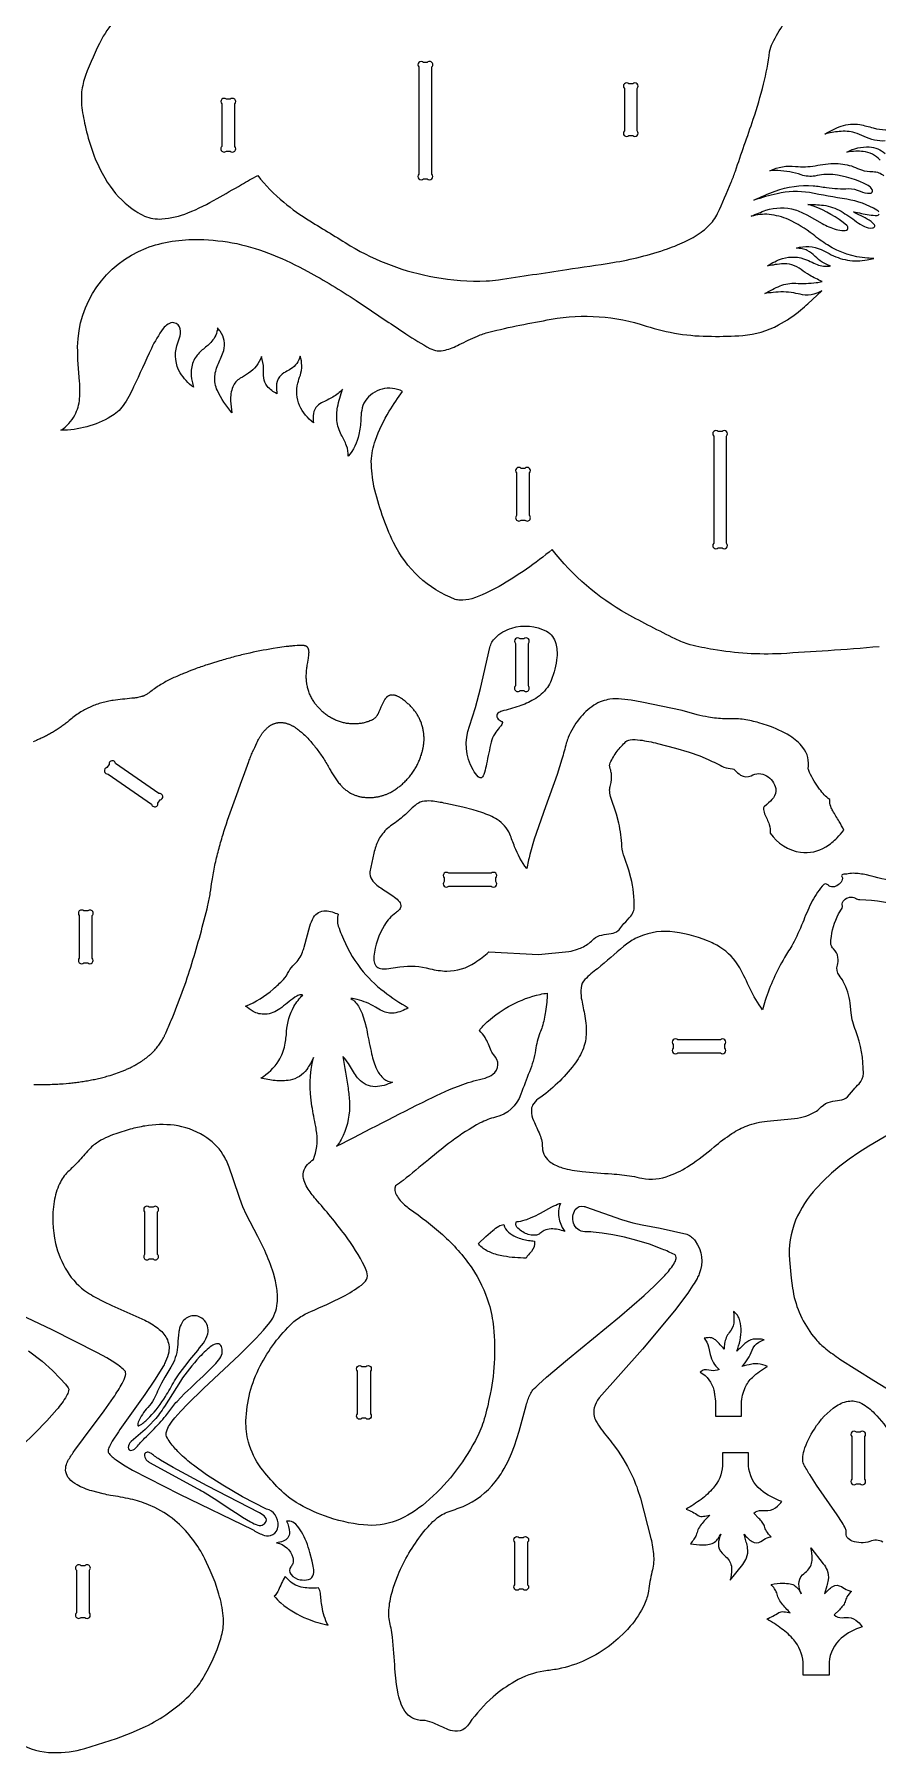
# Model space of a CAD drawing. Extents: x -1116 to 228, y -507 to 750.
# Drawn here: x -646 to -255, y -507 to 290 of the extents above; entities that cross this region are included whole.
import ezdxf

# ---------------------------------------------------------------- set-up
doc = ezdxf.new("R2010")
doc.units = 0
doc.header["$MEASUREMENT"] = 0
doc.layers.get('0').update_dxf_attribs({"linetype": 'CONTINUOUS'})

msp = doc.modelspace()

# ---------------------------------------------------------------- linework, layer by layer
for points in [[(-607.87, 297.59, 0.063229), (-614.97, 287.86, 0.02647), (-622.49, 270.88, 0.054772), (-624.28, 263.31, 0.045683), (-624.28, 257.17, 0.036117), (-622.64, 247.66, 0.029081), (-619.46, 236.22, 0.065035), (-611.1, 219.54, 0.096726), (-599.16, 207.94, 0.04106), (-595.1, 205.71, 0.118064), (-587.09, 204.38, 0.077384), (-574.92, 207.17, 0.031689), (-561.44, 213.8, 0.004529), (-550.13, 220.32, -0.009558), (-542.54, 224.53, 0.058846), (-530.45, 212.1, 0.036049), (-518.33, 203.43, -0.001179), (-499.58, 191.95, 0.092263), (-460.45, 177.38, 0.052025), (-436.46, 175.61, 0.023875), (-430.86, 176.13, 0.001047), (-399.1, 180.96, 0.00452), (-377.78, 184.13, 0.041714), (-352.43, 190.51, 0.02777), (-343.28, 194.32, 0.047298), (-335.93, 198.81, 0.067232), (-330.94, 203.78, 0.048544), (-329.1, 206.9, 0.009288), (-322.79, 221.39, 0.013255), (-320.88, 226.58, 0.000889), (-312.56, 250.61, 0.017657), (-307.79, 266.87, 0.027333), (-304.97, 281.9, -0.087733), (-303.57, 285.94, -0.051122), (-298.37, 294.89, -0.018027)], [(-251.31, 240.54, -0.135894), (-261.1, 242.65, 0.034307), (-265.41, 244.35, 0.096811), (-272.65, 244.91, 0.037871), (-279.31, 243.74, -0.043629), (-271.79, 247.45, -0.127992), (-263.12, 248.13, -0.027424), (-256.85, 246.56, 0.111341), (-245.38, 246.12)], [(-253.73, 231.69, 0.187688), (-261.56, 235.64, 0.045874), (-264.93, 235.76, 0.021179), (-269.14, 235.4, -0.136223), (-258.72, 237.79, -0.165644), (-251.33, 234.69, -0.042013)], [(-254.25, 207.56, 0.16388), (-255.14, 208.43, 0.096239), (-269.06, 213.47, -0.00662), (-286.43, 216.58, 0.096931), (-301.47, 216.07, 0.028256), (-312.25, 213.05, -0.026071), (-302.32, 217.33, -0.100437), (-284.7, 219.77, -0.020531), (-278.58, 218.93, 0.051838), (-268.25, 218.46, -0.104974), (-263.02, 217.29, 0.112369), (-258.28, 216.3, 0.34741), (-257.19, 217.23, 0.117634), (-257.42, 218.05, 0.144585), (-259.23, 219.83, 0.093606), (-275.56, 224.91, 0.084131), (-283.93, 224.29, -0.126487), (-290.3, 224.82, 0.077444), (-301.16, 226.78, 0.021821), (-304.85, 226.74, -0.138377), (-292.9, 228.76, 0.074588), (-283.85, 229.07, -0.053002), (-274.12, 230.09, -0.083091), (-266.05, 228.6, 0.018167), (-262.39, 227.12, 0.086622), (-257.05, 226.31, -0.200904), (-251.89, 224.3, 0.194342)], [(-254.12, 5.98, -0.009361), (-277.87, 4.11, -0.001761), (-299.67, 2.73, -0.054921), (-331.1, 4.66, -0.024406), (-341.85, 6.9, -0.050218), (-348.76, 9.58, -0.011553), (-371.21, 21.22, -0.099836), (-405.89, 51.02, -0.040286), (-430.53, 33.92, -0.047463), (-443.18, 28.25, -0.079753), (-448.71, 27.49, -0.061972), (-450.87, 27.92, -0.191256), (-479.52, 54.28, -0.054014), (-488.59, 80.3, -0.051109), (-489.85, 91.94, -0.080329), (-487.92, 101.74, -0.053197), (-481.5, 115.18, -0.024085), (-475.32, 124.41, 0.376616), (-492.69, 119.89, 0.107741), (-494.31, 115.56, 0.035905), (-494.72, 111.23, -0.0376), (-495.56, 104.4, -0.117023), (-500.54, 94.28, 0.103366), (-501.34, 99.21, 0.033761), (-503.76, 104.26, -0.089975), (-505.83, 110.84, -0.065916), (-505.48, 117.13, -0.043377), (-503.16, 125.41, -0.081613), (-507.65, 121.78, -0.012883), (-512.96, 119.05, 0.087236), (-515.53, 116.93, 0.15644), (-516.84, 113.05, 0.045045), (-516.65, 109.74, -0.119251), (-523.11, 117.84, -0.165289), (-523.97, 128.22, -0.023644), (-522.77, 131.96, 0.160612), (-522.86, 140.75, -0.182494), (-527.18, 134.81, -0.032442), (-529.69, 133.38, 0.0963), (-532.44, 131.16, 0.170018), (-533.89, 126.67, 0.042261), (-533.62, 123.31, -0.092682), (-538.16, 126.78, -0.158569), (-539.77, 130.74, -0.019701), (-539.85, 134.96, 0.085199), (-540.86, 140.51, -0.16036), (-546.77, 132.8, -0.031118), (-550.68, 130.51, 0.163502), (-554.08, 126.48, 0.109738), (-555.16, 120.06, 0.035193), (-554.51, 114.46, -0.068035), (-561.29, 124.74, -0.121456), (-562.49, 131.43, -0.078573), (-560.77, 137.36, 0.030203), (-558.35, 143.31, 0.235577), (-560.01, 152.26, 0.024411), (-561.2, 153.8, -0.169227), (-563.88, 147.62, -0.052239), (-567.77, 144.05, 0.063535), (-571.44, 140.11, 0.133779), (-573.4, 134.28, 0.066506), (-573.03, 128.94, 0.018596), (-572.42, 126.33, -0.092477), (-578.52, 132.98, -0.207662), (-580.09, 145.59, -0.032777), (-578.88, 149.16, 0.132334), (-578.51, 153.33, 0.291653), (-581.44, 156.24, 0.177282), (-584.2, 155.61, 0.099209), (-586.38, 153.53, 0.049423), (-591.93, 144.27, 0.001756), (-600.16, 126.44, -0.045081), (-605.05, 117.78, -0.10105), (-610.72, 112.67, -0.134245), (-633.9, 106.37, 0.118168), (-627.44, 113.36, 0.101501), (-625.23, 121.05, 0.042816), (-625.25, 129, -0.025758), (-626.14, 145.06, -0.306765), (-594.4, 190.84, -0.094599), (-569.82, 194.86, -0.094748), (-535.47, 187.7, -0.028993), (-519.37, 180.05, -0.021312), (-496.89, 166.55), (-492.03, 163.34, 0.002316), (-473.77, 151.07, 0.021961), (-462.64, 144.33, 0.184357), (-455.61, 143.51, 0.055643), (-449.03, 146.11, -0.011851), (-440.54, 150.06, -0.037417), (-435.24, 151.86, -0.010941), (-420.84, 155.09, -0.005319), (-406.34, 157.85, -0.124109), (-362.31, 154.71, 0.078555), (-331.88, 149.93, 0.018975), (-317.43, 150.32, 0.105421), (-300.78, 155.24, 0.054133), (-290.49, 162.19, 0.009895), (-287.19, 165.05), (-280.74, 170.96, -0.033118), (-284.44, 169.44, -0.110532), (-289.76, 169.24, -0.003275), (-293.74, 170.08, 0.070354), (-303.34, 170.28, 0.018575), (-307.13, 169.72, -0.042594), (-300.13, 173.33, -0.100732), (-292.87, 174.54, 0.043321), (-283.3, 174.86, 0.02027), (-280.63, 175.35, -0.009707), (-286.44, 178.25, -0.044386), (-290.33, 180.9, 0.189307), (-299.43, 183.53, 0.025272), (-303.35, 183, -0.011391), (-305.94, 182.62, -0.067246), (-299, 186.01, -0.175585), (-287.83, 185.45, -0.033538), (-284.38, 183.83, 0.111368), (-278.46, 182.4, 0.042652), (-276.79, 182.58, -0.115547), (-283.89, 187.03, 0.083089), (-287.47, 189.74, 0.066), (-289.92, 190.5, 0.017001), (-292.47, 190.85, -0.178055), (-281.11, 190.16, -0.034782), (-277.36, 188.29, 0.078569), (-268.86, 185.27, 0.083368), (-259.66, 185.39, 0.019385), (-256.64, 186.02, -0.045132), (-259.52, 186.22, -0.130264), (-278.1, 192.3, -0.033271), (-284.77, 197.13, 0.054365), (-296.24, 204.07, 0.076882), (-305.2, 206.45, 0.092103), (-313.49, 205.61, -0.029347), (-306.69, 208.37, -0.148699), (-293.18, 208.62, -0.047611), (-287.7, 206.24), (-280.57, 202.28, 0.048944), (-274.14, 199.47, 0.07067), (-270.49, 198.97, 0.045598), (-269.22, 199.15, 0.307547), (-268.6, 199.9, 0.239763), (-269.16, 201.28, 0.091134), (-284.64, 210.29, 0.022604), (-287.3, 211.07, -0.031557), (-279.92, 210.72, -0.09858), (-271.82, 207.92, -0.02659), (-264.68, 203.1, 0.03415), (-260.98, 200.85, 0.141012), (-257.26, 200.18, 0.257274), (-256.11, 201.05, 0.271895), (-256.28, 201.65, 0.069898), (-259.71, 204.33, 0.021943), (-263.49, 206.29, -0.01332), (-266.08, 207.61, -0.036474), (-262.4, 206.97, 0.049653), (-255.04, 205.98, 0.267046), (-254.19, 206.55, 0.267046)], [(-231.51, -106.41, -0.010006), (-260.01, -99.9, 0.056062), (-266.24, -99.13, 0.028712), (-269.19, -99.46, 0.052354), (-271.05, -99.67, 0.244199), (-271.49, -100, 0.244199), (-271.47, -100.55, -0.304852), (-271.3, -102, -0.207075), (-272.7, -104.12, -0.111348), (-274.85, -105.38, -0.206427), (-277.45, -104.91, 0.063453), (-278.55, -104.1, 0.216493), (-279.45, -104.11, 0.115358), (-280.58, -105.14, 0.05876), (-285.7, -113.01, 0.022805), (-289.61, -121.99, -0.026193), (-294.27, -131.9, -0.006753), (-298.04, -138.23, 0.053963), (-306.98, -158.07, 0.013999), (-308.22, -162.43, -0.047426), (-314.06, -152.69, 0.019861), (-318.82, -143.02, 0.12253), (-328.07, -133.33, 0.044554), (-333.76, -130.45, 0.075485), (-351.21, -126.17, 0.137091), (-367.35, -129.41, 0.056609), (-372.61, -132.97, -0.003282), (-384.9, -143.36, 0.026484), (-390.72, -148.34, 0.165478), (-392.5, -152.23, 0.062198), (-392.36, -157.07, 0.008737), (-390.91, -164.25, -0.051903), (-390.08, -173.17, -0.078871), (-391.42, -180.28, -0.065596), (-395.76, -187.87, -0.077803), (-412.32, -203.77, 0.114572), (-415, -206.74, 0.116498), (-415.56, -209.27, 0.100771), (-414.55, -213.85, -0.005308), (-411.6, -220.39, -0.101417), (-410.46, -226.43, 0.222158), (-406.49, -233.21, 0.076964), (-401.23, -235.66, 0.046405), (-391.94, -237.46, 0.009806), (-378.21, -238.54, -0.022984), (-368.92, -239.6, -0.01664), (-364.25, -240.56, 0.137669), (-351.48, -239.34, 0.060651), (-341.93, -234.54, 0.031485), (-330.74, -226.02, -0.027502), (-322.44, -219.82, -0.044307), (-315.45, -216.18, -0.067444), (-306.16, -214.08, 0.006674), (-293.37, -212.85, 0.113696), (-283.26, -209.41, 0.065476), (-281, -207.42, -0.128485), (-276.64, -205.06, -0.050592), (-272.49, -204.41, 0.168943), (-268.79, -202.81), (-266.05, -199.49, -0.016708), (-263.46, -196.73, 0.192832), (-261.47, -191.92, 0.095758), (-265.02, -172.13, -0.060326), (-267.16, -163.86), (-267.55, -159.42, 0.090269), (-270.77, -149.3, 0.034658), (-272.72, -146.44, -0.238327), (-273.5, -141.79, 0.146741), (-273.29, -138.13, 0.178364), (-275.36, -134.17, -0.111015), (-276.51, -132.14, -0.073976), (-276.5, -130.07, -0.099797), (-272.93, -117.96), (-271.37, -115.35, 0.197433), (-271.26, -113.88, -0.238446), (-270.42, -111.65, -0.351559), (-265.15, -110.68, 0.187717), (-263.14, -111.25, -0.063106), (-241.37, -114.85, -0.012158)], [(-249.21, -219.91), (-258.99, -225.65), (-263.64, -228.66), (-268.09, -231.76), (-272.31, -234.97), (-276.27, -238.28), (-279.95, -241.7), (-283.32, -245.24, 0.08422), (-292.89, -260.06, 0.11891), (-295.74, -278.44), (-294.98, -286.98), (-294.35, -291.51, 0.123821), (-285.47, -312.88), (-283.55, -315.26, 0.04434), (-278.9, -319.61, 0.01968), (-272.38, -324.4), (-256.59, -334.37), (-241.87, -343.33, -0.024732)], [(-665.1, -491.35, 0.253648), (-637.51, -506.95, 0.076419), (-622.82, -505.01), (-608.13, -500.46), (-601.26, -497.84), (-594.71, -494.87, 0.082547), (-574.42, -480.56), (-571.87, -477.88, 0.048066), (-567.39, -471.57), (-565.21, -467.62), (-563.19, -463.4), (-561.42, -459.11), (-559.98, -454.95, 0.046152), (-558.54, -448.55, 0.051143), (-558.55, -443.53, 0.046982), (-560.58, -433.41), (-562.38, -427.93), (-564.6, -422.43), (-567.15, -417.1, 0.094906), (-579.88, -400.25, 0.066474), (-590.35, -393.28), (-593.27, -391.98, 0.038654), (-601.59, -389.36, 0.017492), (-610.85, -387.64, -0.019675), (-614.28, -386.96), (-619.52, -385.59, -0.054124), (-626.43, -382.78, -0.079277), (-630.09, -379.88, -0.26608), (-631.34, -373.27, -0.064497), (-630.31, -371.02, -0.020133), (-627.47, -366.74), (-623.43, -361.22), (-613.89, -348.45), (-609.47, -342.21, 0.022737), (-605.44, -335.7, 0.050964), (-603.93, -332.02, 0.093247), (-603.86, -330.6, 0.134215), (-604.15, -329.97, 0.043594), (-606.09, -328.21, 0.020965), (-608.94, -326.17), (-612.6, -323.91), (-616.9, -321.46), (-637.93, -310.81), (-658.47, -301.07)], [(-648.95, -320.55), (-642.67, -325.44), (-637.8, -329.76), (-634.24, -333.37), (-631.84, -336.11), (-630.49, -337.84, -0.21767), (-630.31, -339.11, -0.085077), (-631.27, -341.5, -0.033808), (-633.52, -344.9, -0.016076), (-635.85, -347.86), (-640.47, -353.1), (-645.98, -358.79), (-652.06, -364.62)], [(-252.41, -409.28, 0.225926), (-258.41, -409.04, -0.15594), (-266.64, -408.88, -0.147513), (-269.04, -407.11, -0.210248), (-269.41, -404.86, 0.119868), (-269.78, -403.13, 0.041582), (-271.26, -400.26), (-273.61, -396.64), (-283.21, -382.94), (-286.38, -378.04, -0.018665), (-289.08, -373.27, -0.12733), (-289.6, -370.51, -0.063857), (-288.99, -366.85, -0.074555), (-284.2, -356.87, -0.101624), (-273.89, -346.13, -0.116498), (-267.7, -343.88, -0.146677), (-262.16, -345.07, -0.076286), (-256.27, -349.6, -0.102094), (-242.63, -371.49, -0.032198)]]:
    msp.add_lwpolyline(points, format="xyb")
for points in [[(-467.75, 274.85), (-467.75, 225.1, 1), (-465.63, 222.98), (-463.87, 222.98, 1), (-461.75, 225.1), (-461.75, 274.85, 1), (-463.87, 276.98), (-465.63, 276.98, 1)], [(-372.4, 264.92), (-372.4, 245.17, 1), (-370.28, 243.04), (-368.52, 243.04, 1), (-366.4, 245.17), (-366.4, 264.92, 1), (-368.52, 267.04), (-370.28, 267.04, 1)], [(-559.23, 257.74), (-559.23, 237.98, 1), (-557.11, 235.86), (-555.36, 235.86, 1), (-553.23, 237.98), (-553.23, 257.74, 1), (-555.36, 259.86), (-557.11, 259.86, 1)], [(-330.93, 103.69), (-330.93, 53.93, 1), (-328.81, 51.81), (-327.05, 51.81, 1), (-324.93, 53.93), (-324.93, 103.69, 1), (-327.05, 105.81), (-328.81, 105.81, 1)], [(-422.42, 86.58), (-422.42, 66.82, 1), (-420.3, 64.7), (-418.54, 64.7, 1), (-416.42, 66.82), (-416.42, 86.58, 1), (-418.54, 88.7), (-420.3, 88.7, 1)], [(-430.43, -31.62, 0.038897), (-432.57, -34.45, 0.077699), (-434.18, -38.27, 0.010912), (-436.35, -48.35, -0.02598), (-437.32, -52.35, -0.083092), (-438.19, -54.31, -0.30755), (-439.3, -54.91, -0.158714), (-440.21, -54.35, -0.063148), (-442.56, -51.19, -0.223978), (-444.28, -30.86), (-441.48, -22.15), (-439.18, -13.37), (-434.85, 5.59, -0.135663), (-432.27, 10.13, -0.128735), (-424.62, 14.62, -0.193122), (-408.52, 13.17, -0.205457), (-404.2, 7.47, -0.08842), (-403.68, 1.03, -0.080761), (-406.36, -9.63, -0.047539), (-408.11, -12.94, -0.107403), (-414.45, -18.58, -0.053863), (-421.26, -21.56, -0.007546), (-429.31, -23.98, 0.092302), (-431.09, -24.91, 0.344688), (-431.51, -26.56, 0.221676), (-430.02, -28.29, -0.071839), (-429.2, -28.75, -0.381998), (-429.08, -29.71, -0.054601), (-429.6, -30.57, -0.020882)], [(-422.94, 7.52), (-422.94, -12.24, 1), (-420.82, -14.36), (-419.06, -14.36, 1), (-416.94, -12.24), (-416.94, 7.52, 1), (-419.06, 9.64), (-420.82, 9.64, 1)], [(-435.36, -135.6), (-412.19, -136.83), (-398.15, -135.42, 0.015625), (-394.12, -134.31, 0.077166), (-388.9, -131.63, 0.026633), (-386.55, -129.52, -0.127473), (-382.9, -127.79, -0.015298), (-378.47, -127.04, 0.136147), (-375.25, -125.72, 0.074172), (-374.53, -124.88, -0.047311), (-372.58, -122.41, 0.022154), (-369.38, -118.95, 0.095625), (-368.01, -116.36, 0.058141), (-367.85, -115.26, 0.069399), (-369.36, -101.18), (-370.37, -97.7), (-372.38, -91.85, -0.065715), (-373.49, -86.68, 0.039468), (-374.97, -75.83), (-376.03, -71.72), (-378.78, -63.49, -0.07794), (-379.22, -60.42, -0.056072), (-378.79, -58.31, 0.081563), (-378.43, -52.85, 0.051633), (-378.9, -50.73, -0.042906), (-379.23, -49.23, -0.138138), (-378.95, -47.95, -0.06308), (-375.72, -42.52, -0.044894), (-371.66, -38.03, -0.141873), (-369.72, -37.24, -0.069718), (-365.13, -37.3, -0.028846), (-356.94, -38.91), (-348.59, -41.12), (-342.26, -42.94), (-337.3, -44.68), (-333.45, -46.3, 0.00697), (-326.16, -49.85, 0.094954), (-322.22, -50.63, -0.157138), (-321.16, -51.22, 0.04247), (-318.43, -53.59, 0.26275), (-313.58, -53.84, -0.276818), (-306.45, -53.91, -0.217966), (-302.15, -59.85, -0.197281), (-303.21, -64.09, -0.075593), (-306.27, -67.15), (-307.54, -68.27, 0.115434), (-307.83, -68.8, 0.107139), (-307.3, -71.49, -0.01745), (-305.15, -76.53, -0.116075), (-304.71, -80.55, 0.208474), (-290.6, -89.38, 0.173966), (-278.89, -86.85, 0.065149), (-273.58, -82.62, 0.030451), (-270.53, -79.15, 0.033865), (-272.68, -75.05, -0.014152), (-275.62, -70.2, -0.021614), (-276.58, -68.18, -0.106428), (-277.09, -64.95, -0.065246), (-281.79, -60.1, -0.05878), (-286.43, -52.34, -0.020236), (-287.12, -50.6, 0.217198), (-289.49, -40.8, 0.089593), (-295.6, -35.4, 0.058133), (-305.95, -30.57), (-309.98, -29.31, 0.032258), (-316.81, -27.81, 0.023674), (-320.26, -27.49), (-325.98, -27.44, -0.0405), (-333.35, -26.71, -0.017648), (-338.66, -25.57), (-345.6, -23.62), (-364.25, -19.68), (-369.2, -18.87), (-373.73, -18.36, 0.052442), (-379.11, -18.38, 0.031804), (-382.63, -19.23, 0.070713), (-386.58, -21.21, 0.076947), (-393.34, -27.5, 0.073033), (-398.45, -36.16, 0.027051), (-399.33, -38.75, -0.007631), (-401.34, -46.2), (-403.64, -53.28), (-409.03, -68.24), (-414.21, -83.22), (-416.24, -90.33, 0.021628), (-417.66, -96.97, -0.068698), (-423.34, -86.79, 0.013682), (-425.58, -80.97, 0.15949), (-431.4, -74.19, 0.057376), (-438.5, -70.98), (-442.52, -69.73), (-447.35, -68.47), (-455.3, -66.69, 0.026915), (-462.03, -65.64, 0.077433), (-466.21, -65.89, 0.118552), (-469.54, -67.67, 0.006412), (-474.62, -72.38, -0.022518), (-480.21, -76.67, 0.078692), (-485.18, -81.49, 0.078934), (-487.77, -86.75, 0.022747), (-488.67, -89.83), (-490.49, -98.41, 0.203926), (-489.65, -102.04, 0.075533), (-487.24, -104.58, 0.024387), (-484.87, -106.33, -0.010397), (-479.14, -110.13, -0.061793), (-476.79, -112.36, -0.208955), (-476.21, -114.62, -0.149167), (-477.06, -116.19, -0.057206), (-478.49, -117.42, 0.100917), (-483.7, -123.18, 0.110719), (-488.59, -137.61, 0.049067), (-488.58, -140.16, 0.354348), (-484.85, -143.4, 0.062254), (-482.75, -143.36), (-476.55, -142.48, -0.094593), (-462.6, -143.37, 0.059011), (-454.86, -144.48, 0.150703), (-441.61, -140.45, 0.029131)], [(-611.99, -53.07), (-591.82, -67.07, 1), (-588.87, -66.54), (-587.87, -65.1, 1), (-588.4, -62.15), (-608.57, -48.14, 1), (-611.52, -48.67), (-612.53, -50.12, 1)], [(-453.93, -105.12), (-434.18, -105.12, 1), (-432.06, -103), (-432.06, -101.24, 1), (-434.18, -99.12), (-453.93, -99.12, 1), (-456.06, -101.24), (-456.06, -103, 1)], [(-625.36, -118.72), (-625.36, -138.48, 1), (-623.24, -140.6), (-621.48, -140.6, 1), (-619.36, -138.48), (-619.36, -118.72, 1), (-621.48, -116.6), (-623.24, -116.6, 1)], [(-516.69, -231.85, 0.130603), (-515.17, -219.59, 0.017385), (-515.61, -216.58, -0.005651), (-517.41, -207.07, -0.101058), (-516.7, -184.63, -0.042915), (-519.77, -190.06, -0.196325), (-527.57, -195.05, -0.07591), (-534.49, -195.26, -0.024301), (-541.17, -194.19, 0.110039), (-532.75, -185.97, 0.090583), (-529.97, -178.77, 0.035094), (-529.16, -172.39, -0.108749), (-525.74, -160.87, -0.071325), (-521.58, -155.58, 0.162193), (-523.47, -155.61, 0.064785), (-525.41, -156.65, 0.003936), (-532.25, -161.96, -0.140676), (-539.11, -164.5, -0.139395), (-544.69, -163.18, -0.069879), (-548.18, -160.69, 0.092754), (-535.4, -152.83, 0.026337), (-530.67, -148.41, 0.074806), (-528.17, -144.63, -0.088266), (-525.44, -141.3, 0.113238), (-521.78, -135.65, 0.022103), (-520.98, -133.37), (-518.4, -123.7, -0.055113), (-516.65, -119.59, -0.267866), (-511.08, -116.52, -0.076525), (-507.97, -117.06, -0.028623), (-505.18, -118.13, 0.145453), (-505.15, -123.66, 0.03407), (-503.68, -127.5, 0.071292), (-494.82, -143.26, 0.064623), (-483.91, -153.99, 0.033757), (-472.66, -161.47, -0.107546), (-479.26, -163.96, -0.146491), (-484.75, -162.98, -0.035748), (-487.93, -161.22, 0.076397), (-496.4, -157.65, 0.031654), (-499.31, -157.18, -0.129643), (-495.45, -161.35, -0.067613), (-492.56, -169.21, -0.012789), (-491.78, -172.71, 0.006488), (-489.7, -182.83, 0.050499), (-487.32, -190.11, 0.111307), (-484.01, -194.41, 0.136308), (-480.07, -195.99, -0.111942), (-487.99, -198.09, -0.214563), (-495.67, -194.58, -0.050696), (-497.67, -191.98), (-500.47, -187.36, 0.050768), (-503.04, -184.08, 0.006379), (-500.64, -198.76, -0.021926), (-499.94, -205.43, -0.1147), (-502.88, -220.67, -0.056656), (-505.96, -225.74, -0.002718), (-463.47, -204.01, -0.026318), (-447.39, -197.06, -0.026896), (-437.07, -194.07, 0.078326), (-433.41, -192.35, 0.221654), (-431.1, -187.96, 0.221654), (-432.97, -183.36, -0.120393), (-434.14, -181.52, 0.045141), (-437.07, -175.22, 0.062825), (-439.67, -171.99, -0.054958), (-436.06, -168.04, -0.126897), (-411.52, -155.26, -0.021381), (-408.15, -154.69, -0.040538), (-409.04, -163.18, -0.038528), (-410.5, -170.26, -0.028296), (-411.6, -173.15, 0.055485), (-413.6, -181.11, -0.04935), (-416.45, -191.17, 0.009381), (-420.38, -201.6, -0.252783), (-432.18, -212.25, 0.060364), (-439.28, -214.9, 0.038071), (-452.65, -223.48, 0.011495), (-463.36, -231.98, -0.002559), (-475.1, -241.64, -0.044257), (-478.65, -244.04, 0.227051), (-478.15, -248.47, 0.074628), (-474.36, -252.92, 0.020037), (-472.09, -254.78, -0.03026), (-456.8, -266.71, -0.05938), (-443.19, -282.16, -0.074136), (-435.28, -298.74, -0.049121), (-433.15, -309.7, -0.080635), (-435.09, -342.66, -0.025872), (-437.82, -353.53, -0.048077), (-441.54, -362.15, -0.095458), (-464.52, -390.98, -0.078363), (-478.28, -399.42, -0.124038), (-493.42, -401.36, -0.064116), (-511.64, -397.14, -0.049377), (-524.64, -390.98, -0.066618), (-533.63, -383.51, -0.028467), (-541.05, -374.88, -0.08804), (-546.89, -362.98, -0.07436), (-548, -353.11, -0.114953), (-541.41, -327.64, -0.084686), (-526.36, -307.6, -0.06183), (-521.08, -303.91, -0.0171), (-517.97, -302.36, 0.015627), (-503.17, -295.52, 0.037231), (-494.41, -290.08, 0.061863), (-492.57, -288.35, 0.210398), (-491.75, -284.84, 0.084584), (-492.86, -281.58, 0.04191), (-502.01, -266.86, 0.018357), (-515.66, -250.2, -0.040575), (-519.58, -244.86, -0.055112), (-521.06, -241.76, -0.135793), (-521.28, -237.6, -0.135121), (-519.42, -234.2, -0.056671)], [(-347.59, -182.38), (-327.83, -182.38, 1), (-325.71, -180.26), (-325.71, -178.5, 1), (-327.83, -176.38), (-347.59, -176.38, 1), (-349.71, -178.5), (-349.71, -180.26, 1)], [(-601.72, -217.85), (-608.34, -219.9, 0.025235), (-613.19, -221.84, 0.046592), (-617.45, -224.28, 0.057255), (-621.6, -228.07, -0.009616), (-626.54, -233.59, -0.012439), (-630.67, -237.56, 0.0882), (-634.53, -243.15, 0.066871), (-637.06, -251.36, 0.101216), (-636.35, -270.77, 0.081289), (-631.04, -283.73, 0.10833), (-621.52, -293.56, 0.020373), (-617.99, -295.72), (-614.21, -297.69), (-610.27, -299.53), (-594.93, -306.38, -0.04828), (-588.85, -310.17, -0.103121), (-584.87, -314.71, -0.167438), (-583.87, -321.17, -0.069747), (-585.3, -325.57, -0.021305), (-586.32, -327.52), (-590.44, -334.22), (-594.89, -340.83, 0.002294), (-607.25, -358.22), (-610.06, -362.52, 0.029446), (-611.42, -365.05, 0.094748), (-612.03, -367.01, 0.211206), (-611.58, -368.23, 0.055719), (-610.13, -369.71, 0.022854), (-608.22, -371.18), (-604.83, -373.41), (-600.63, -375.88), (-578.92, -387.03), (-544.98, -403.45, 0.075941), (-540.24, -405.94, 0.137336), (-536.59, -406.23, 0.265099), (-533.38, -403.12, 0.187835), (-533.88, -397.84, 0.183676), (-537.24, -394.34, 0.071201), (-538.51, -394), (-549.58, -388.25), (-558.82, -382.95), (-566.38, -378.09), (-572.43, -373.68, -0.030751), (-579.04, -367.89, -0.041062), (-583.17, -363.08, -0.040718), (-584.86, -360.32, -0.182238), (-584.93, -358.1, -0.078466), (-583.47, -355.02, -0.031799), (-580.98, -351.65), (-578.31, -348.61), (-575.15, -345.32), (-567.71, -338.13), (-551.02, -322.51), (-543.26, -314.73), (-539.85, -310.99), (-536.89, -307.4, 0.141384), (-533.49, -298.54, 0.061033), (-533.67, -291.73, 0.021509), (-534.32, -288.19), (-535.27, -284.61, 0.033418), (-539.32, -274.04), (-542.46, -267.58), (-547.73, -257.53), (-549.44, -253.75), (-550.9, -249.93, 0.005507), (-555.81, -235.42, 0.047416), (-558.68, -229.5, 0.110363), (-567.52, -220.89, 0.108796), (-581.36, -216.01, 0.073344), (-594.89, -216.33, 0.0278)], [(-595.04, -256.12), (-595.04, -275.88, 1), (-592.92, -278), (-591.16, -278, 1), (-589.04, -275.88), (-589.04, -256.12, 1), (-591.16, -254), (-592.92, -254, 1)], [(-390.35, -253.85), (-373.76, -259.65), (-368.43, -261.19), (-364.13, -262.21), (-355.84, -263.77), (-343.32, -266.56, -0.144568), (-339.45, -269.66, -0.254766), (-337.64, -284.96, -0.038356), (-338.67, -286.99, -0.018903), (-340.54, -290.19), (-342.96, -293.81), (-349.09, -302.01), (-364.01, -319.84), (-384.16, -342.44, 0.090886), (-386.37, -347.09, 0.177352), (-385.63, -353.03, 0.051918), (-383.1, -356.99, 0.003499), (-377.42, -364.17), (-375.26, -367.13), (-373.05, -370.48), (-370.86, -374.27), (-368.75, -378.56, -0.035767), (-364.97, -388.91), (-360.05, -407.58, -0.04074), (-358.79, -415.78, -0.078619), (-359.61, -423.15, 0.028488), (-361.18, -432, -0.066439), (-363.06, -438.08, -0.070173), (-369.65, -448.34, -0.017615), (-372.29, -451.25), (-375.23, -454.07), (-378.47, -456.77, -0.117113), (-403.29, -468.19, -0.016507), (-409.71, -469.12, 0.090266), (-423.19, -473.92, 0.052944), (-433.31, -481.15, 0.060231), (-444.33, -493.33, -0.065635), (-446.29, -495.63, -0.206303), (-451.14, -497.04, -0.069442), (-454.91, -496, 0.006627), (-461.61, -492.98, 0.074439), (-465.9, -492, -0.271919), (-474.27, -487.73, -0.068197), (-476.36, -483.34, -0.032946), (-477.55, -478.72), (-478.11, -475.33), (-478.86, -468.07, 0.010099), (-480.04, -453.48), (-480.51, -450.19, 0.014888), (-481.3, -446.53, -0.076936), (-481.57, -439.82, -0.052755), (-479.91, -431.47, -0.012556), (-478.8, -428.06), (-477.41, -424.51, -0.06659), (-466.06, -405.22, -0.015296), (-463.52, -402.22, -0.015159), (-460.43, -399.07, -0.102158), (-454.57, -395.48, 0.008264), (-447.23, -392.73, 0.127975), (-432.36, -381.41, 0.037929), (-428.19, -375.16), (-426.39, -371.73), (-424.82, -368.24), (-423.45, -364.74), (-421.2, -357.87), (-417.92, -345.91, -0.032756), (-416.15, -340.79, -0.068852), (-414.83, -338.72, -0.018403), (-412.21, -336.15), (-408.54, -332.88), (-398.78, -324.7), (-374.67, -304.86), (-363.26, -294.96), (-358.35, -290.41), (-354.22, -286.26, 0.035292), (-349.89, -281.08, 0.065705), (-348.43, -278.24, 0.246558), (-348.68, -276.32, 0.095108), (-349.12, -275.95, 0.018214), (-354.82, -273.39), (-360.7, -271.2), (-366.6, -269.38), (-372.35, -267.9), (-377.77, -266.78), (-382.69, -265.99), (-386.93, -265.53, 0.01563), (-390.74, -265.39, -0.327074), (-396, -261.35, -0.232067), (-395.17, -255.12, -0.317243), (-391.02, -253.65, -0.029846)], [(-422.51, -260.67, 0.070197), (-418.45, -259.89, 0.024935), (-415.57, -258.79, 0.019734), (-411.24, -256.68), (-405.99, -253.86, -0.052706), (-402.45, -252.32), (-402.06, -252.23, 0.121889), (-402.98, -257.02, 0.11411), (-401.22, -263.34, 0.030635), (-400.03, -265.29, 0.110609), (-406.37, -264.09, 0.086819), (-409.66, -264.85, 0.059035), (-410.5, -265.35, 0.013312), (-411.91, -266.55, -0.172473), (-416.96, -266.6, -0.125036), (-421.79, -263.74, -0.254969), (-422.66, -261.15, -0.043562)], [(-414.13, -269.73, -0.222511), (-415.55, -274.6, 0.013407), (-417.28, -276.49, 0.096929), (-417.93, -277.58, -0.0479), (-428.44, -276.7, -0.051243), (-434.44, -275, -0.096397), (-438.95, -272.22, -0.056119), (-440.15, -270.77), (-436.69, -267.54), (-433.49, -264.8, -0.040662), (-430.68, -262.85, -0.105485), (-428.34, -261.99, 0.167337), (-426.16, -265.62, 0.081128), (-422.72, -267.75, 0.061567), (-416.84, -269.39, 0.018947)], [(-330.03, -350.98), (-318.03, -350.98), (-318.03, -344.98, -0.09056), (-316.33, -337.6, -0.093389), (-312.95, -332.9, -0.064958), (-305.99, -327.83, 0.073306), (-310.46, -326.63, 0.072072), (-313.26, -326.81, 0.005787), (-317.87, -327.87, 0.123926), (-313.14, -320.31, -0.184953), (-309.99, -316.63, -0.039026), (-307.55, -315.46, 0.075563), (-312.62, -315.24, 0.153529), (-316.4, -317.24, 0.003428), (-320.21, -320.8, 0.093291), (-318.18, -310.43, 0.085282), (-319.15, -305.45, 0.103804), (-320.91, -302.98, 0.053284), (-321.72, -302.43, -0.052), (-321.65, -307.79, -0.158741), (-323.71, -312.11, 0.13399), (-325.84, -317.13, 0.027102), (-326.14, -319.79, 0.024958), (-329.83, -315.82, 0.056094), (-331.23, -314.84, 0.151493), (-333.53, -314.53, 0.011618), (-335.42, -314.78, -0.141226), (-333.28, -318.76), (-332.54, -322.31, 0.158786), (-328.45, -329.25, -0.113765), (-332.16, -329.79), (-334.23, -329.36, 0.176279), (-336.25, -329.9, 0.030081), (-337.2, -330.57, -0.222584), (-330.88, -338.89, -0.024043), (-330.49, -340.87, -0.016744), (-330.03, -344.98)], [(-567.88, -305.92, 0.46374), (-577.65, -307.46, 0.096128), (-579, -311.1, 0.026796), (-579.34, -313.38, 0.006923), (-579.78, -318.98, -0.106895), (-582.81, -328.2), (-585.68, -332.85), (-587.21, -335.64, 0.003834), (-590.77, -343.08, -0.094624), (-593.62, -346.87, 0.081336), (-598.02, -353.7, 0.094349), (-598.28, -354.98, 0.548962), (-597.6, -355.28, 0.073922), (-596.37, -354.56, 0.047076), (-592.66, -351.26, 0.053398), (-585.35, -341.81, 0.002892), (-581.21, -334.59), (-579.04, -331.29), (-574.91, -325.89, 0.008732), (-567.79, -317.03, 0.089232), (-565.74, -312.76, 0.27265)], [(-569.55, -323.45, 0.039624), (-578.44, -334.68), (-585.86, -346.44, -0.036402), (-590.52, -352.66), (-592.74, -355.04), (-594.83, -357.03), (-601.34, -362.61, 0.194945), (-602.7, -365.47, 0.23648), (-602.16, -366.54, 0.23648), (-600.98, -366.75, 0.131604), (-598.83, -365.29, -0.022076), (-595.12, -361.16, 0.018123), (-588.09, -354.08, 0.01553), (-585.24, -350.72), (-581.97, -346.38, -0.018546), (-580.02, -344.07), (-576.49, -340.4, 0.001216), (-565.09, -329.64), (-562.07, -326.53, 0.052788), (-559.65, -323.33, 0.148926), (-559.06, -320.39, 0.144994), (-559.66, -318.1, 0.318243), (-561.72, -317.38, 0.094547), (-563.84, -318.31, 0.046733), (-566.7, -320.56, 0.021823)], [(-494.16, -327.9), (-492.4, -327.9, -1), (-490.28, -330.02), (-490.28, -349.78, -1), (-492.4, -351.9), (-494.16, -351.9, -1), (-496.28, -349.78), (-496.28, -330.02, -1)], [(-266.84, -360.41), (-266.84, -380.17, 1), (-264.72, -382.29), (-262.96, -382.29, 1), (-260.84, -380.17), (-260.84, -360.41, 1), (-262.96, -358.29), (-264.72, -358.29, 1)], [(-570.39, -384.67, -0.024324), (-566.88, -386.54), (-562.77, -389.09, 0.00535), (-549.59, -397.77), (-545.84, -399.98, 0.045293), (-542.47, -401.5, 0.099953), (-541.16, -401.61, 0.145805), (-539.03, -400.34, 0.374176), (-539.05, -397.78, 0.109996), (-541.7, -395.76), (-565.97, -383.29), (-581.8, -374.73), (-587.74, -371.24, -0.038177), (-591.93, -368.25, 0.108507), (-593.38, -367.61, 0.29689), (-594.94, -368.24, 0.188344), (-595.14, -369.25, 0.190836), (-593.81, -371.61, 0.048432), (-592.8, -372.36)], [(-314.77, -367.93), (-326.77, -367.93), (-326.77, -373.93, -0.156004), (-331.13, -384.26, -0.059066), (-336.79, -389.5, -0.03489), (-343.69, -393.99, -0.064911), (-338.1, -397, 0.160834), (-335.7, -397.36, 0.027639), (-332.77, -396.86, 0.027824), (-336.74, -401.18, 0.05215), (-338.26, -403.67, 0.010459), (-339.06, -406.05, -0.056995), (-340.1, -407.99, -0.025778), (-341.66, -410.06, 0.03388), (-336.07, -410.59, 0.04392), (-332.83, -410.31, 0.197845), (-328.71, -407.46, 0.035419), (-327.69, -405.64, 0.078559), (-328.77, -410.23, 0.213009), (-327.06, -414.44, -0.006158), (-324.69, -416.65, -0.193591), (-322.6, -421.88, -0.070563), (-323.25, -426.99), (-317.45, -419.63, 0.051074), (-315.68, -416.61, 0.140672), (-315.2, -412.12, 0.030463), (-315.78, -409.31), (-316.82, -405.68, 0.078784), (-313.05, -409.1, 0.283432), (-309.07, -408.99, -0.038643), (-306.06, -407.29, -0.06323), (-304.31, -406.81, -0.062628), (-306.46, -404.25, -0.068601), (-307.35, -401.97, 0.07902), (-308.46, -400, 0.028131), (-309.93, -398.3), (-312.34, -395.95, -0.204658), (-308.73, -394.6, 0.025086), (-305.73, -394.68, 0.17748), (-301.37, -392.72, 0.04897), (-299.33, -390.44, -0.092217), (-309.11, -385.09, -0.199617), (-314.77, -373.93)], [(-533.79, -409.6, -0.286711), (-526.25, -416.48, -0.130062), (-526.3, -419.28, -0.098599), (-527.24, -420.78, 0.323578), (-527.15, -424.26, 0.203055), (-522.85, -426.77, 0.094714), (-518.96, -426.67, 0.310065), (-516.65, -424.16, 0.108021), (-516.64, -421.35, 0.019289), (-517.25, -418.14), (-518.3, -414.11, 0.057393), (-522.22, -404.53, 0.065785), (-524.92, -401.06, 0.139831), (-527.73, -399.59, 0.093517), (-529.23, -399.63, -0.115936), (-527.79, -404.78, -0.311321), (-530.74, -408.93, -0.078275)], [(-417.28, -409.34), (-417.28, -429.1, -1), (-419.4, -431.22), (-421.16, -431.22, -1), (-423.28, -429.1), (-423.28, -409.34, -1), (-421.16, -407.22), (-419.4, -407.22, -1)], [(-277.39, -471.04), (-289.39, -471.04), (-289.39, -465.04, 0.156004), (-293.75, -454.72, 0.059066), (-299.4, -449.47, 0.03489), (-306.31, -444.98, 0.064911), (-300.72, -441.97, -0.160834), (-298.31, -441.62, -0.027639), (-295.38, -442.12, -0.027824), (-299.36, -437.79, -0.05215), (-300.88, -435.3, -0.010459), (-301.68, -432.92, 0.056995), (-302.72, -430.98, 0.025778), (-304.28, -428.91, -0.03388), (-298.69, -428.38, -0.04392), (-295.44, -428.66, -0.197845), (-291.32, -431.52, -0.035419), (-290.31, -433.33, -0.078559), (-291.39, -428.74, -0.213009), (-289.68, -424.53, 0.006158), (-287.3, -422.32, 0.193591), (-285.21, -417.09, 0.070563), (-285.87, -411.99), (-280.06, -419.34, -0.051074), (-278.3, -422.36, -0.140672), (-277.81, -426.86, -0.030463), (-278.39, -429.66), (-279.44, -433.3, -0.078784), (-275.66, -429.87, -0.283432), (-271.68, -429.98, 0.038643), (-268.67, -431.68, 0.06323), (-266.93, -432.16, 0.062628), (-269.08, -434.73, 0.068601), (-269.97, -437, -0.07902), (-271.08, -438.97, -0.028131), (-272.54, -440.67), (-274.95, -443.02, 0.204658), (-271.35, -444.38, -0.025086), (-268.35, -444.29, -0.17748), (-263.99, -446.25, -0.04897), (-261.95, -448.54, 0.092217), (-271.73, -453.89, 0.199617), (-277.39, -465.04)], [(-626.69, -422.4), (-626.69, -442.15, 1), (-624.57, -444.27), (-622.82, -444.27, 1), (-620.69, -442.15), (-620.69, -422.4, 1), (-622.82, -420.27), (-624.57, -420.27, 1)], [(-529.86, -425.26, 0.020378), (-532.96, -431.64, -0.038364), (-534.18, -433.63, -0.040915), (-534.86, -434.39, 0.056283), (-531.82, -437.54, 0.079369), (-519.42, -444.95, 0.0461), (-509.91, -447.86, -0.08018), (-512.72, -439.29, -0.011497), (-513.49, -433, 0.151125), (-514.42, -430.55, -0.057723), (-521.44, -430.41, -0.152377), (-527.98, -427.1, -0.011918)]]:
    msp.add_lwpolyline(points, format="xyb", close=True)
msp.add_lwpolyline([(-646.53, -197.1), (-644.82, -197.09), (-643.11, -197.08), (-641.4, -197.07), (-640.54, -197.06), (-639.68, -197.04), (-638.83, -197.02), (-637.97, -197), (-637.12, -196.97), (-636.26, -196.93), (-635.4, -196.89), (-634.55, -196.84), (-633.7, -196.79), (-632.84, -196.73), (-631.52, -196.62), (-630.19, -196.5), (-629.53, -196.43), (-628.87, -196.36), (-628.21, -196.28), (-627.55, -196.21), (-626.89, -196.12), (-626.23, -196.04), (-625.57, -195.95), (-624.91, -195.86), (-624.25, -195.76), (-623.59, -195.66), (-622.93, -195.55), (-622.28, -195.44), (-621.62, -195.33), (-620.96, -195.21), (-620.31, -195.09), (-619.66, -194.96), (-619, -194.83), (-618.35, -194.7), (-617.7, -194.56), (-617.05, -194.41), (-616.4, -194.26), (-615.76, -194.11), (-615.11, -193.95), (-614.47, -193.79), (-613.82, -193.62), (-613.18, -193.45), (-612.54, -193.27), (-611.9, -193.09), (-611.03, -192.83), (-610.17, -192.57), (-609.3, -192.29), (-608.44, -192.01), (-607.59, -191.71), (-606.74, -191.4), (-605.89, -191.08), (-605.05, -190.75), (-604.63, -190.58), (-604.22, -190.4), (-603.8, -190.22), (-603.39, -190.04), (-602.97, -189.86), (-602.56, -189.67), (-602.15, -189.47), (-601.75, -189.28), (-601.34, -189.08), (-600.94, -188.87), (-600.54, -188.66), (-600.14, -188.45), (-599.74, -188.24), (-599.35, -188.02), (-598.95, -187.79), (-598.56, -187.56), (-598, -187.23), (-597.45, -186.88), (-596.9, -186.53), (-596.35, -186.18), (-595.81, -185.81), (-595.28, -185.44), (-594.75, -185.06), (-594.23, -184.67), (-593.71, -184.27), (-593.21, -183.86), (-592.71, -183.44), (-592.47, -183.23), (-592.23, -183.01), (-591.98, -182.79), (-591.75, -182.57), (-591.51, -182.35), (-591.28, -182.12), (-591.05, -181.89), (-590.82, -181.65), (-590.6, -181.42), (-590.38, -181.18), (-589.98, -180.73), (-589.59, -180.28), (-589.22, -179.83), (-588.85, -179.36), (-588.49, -178.89), (-588.14, -178.42), (-587.8, -177.93), (-587.47, -177.44), (-587.15, -176.94), (-586.85, -176.44), (-586.56, -175.92), (-586.27, -175.4), (-586.14, -175.14), (-586, -174.88), (-585.87, -174.61), (-585.75, -174.34), (-585.62, -174.08), (-585.5, -173.8), (-585.39, -173.53), (-585.27, -173.26), (-585.12, -172.88), (-584.96, -172.51), (-584.64, -171.76), (-584.31, -171.02), (-583.98, -170.28), (-583.64, -169.55), (-583.31, -168.81), (-582.98, -168.07), (-582.66, -167.32), (-581.99, -165.7), (-581.32, -164.08), (-580.67, -162.45), (-580.03, -160.82), (-579.41, -159.18), (-578.79, -157.54), (-578.18, -155.9), (-577.58, -154.25), (-576.99, -152.6), (-576.41, -150.95), (-575.84, -149.29), (-575.28, -147.63), (-574.73, -145.97), (-574.18, -144.31), (-573.65, -142.64), (-573.12, -140.97), (-572.6, -139.29), (-572.09, -137.62), (-571.59, -135.94), (-571.1, -134.26), (-570.61, -132.58), (-570.13, -130.89), (-569.65, -129.2), (-569.19, -127.51), (-568.73, -125.82), (-568.27, -124.13), (-567.82, -122.43), (-567.38, -120.74), (-566.95, -119.04), (-566.52, -117.34), (-566.09, -115.64), (-565.67, -113.94), (-565.51, -113.23), (-565.35, -112.52), (-565.2, -111.81), (-565.06, -111.1), (-564.93, -110.39), (-564.81, -109.68), (-564.69, -108.96), (-564.57, -108.25), (-564.36, -106.81), (-564.15, -105.38), (-563.94, -103.95), (-563.73, -102.52), (-563.59, -101.63), (-563.45, -100.73), (-563.3, -99.84), (-563.14, -98.96), (-562.97, -98.07), (-562.8, -97.18), (-562.62, -96.3), (-562.43, -95.41), (-562.24, -94.53), (-562.05, -93.65), (-561.84, -92.77), (-561.64, -91.89), (-561.42, -91.01), (-561.2, -90.13), (-560.98, -89.26), (-560.75, -88.38), (-560.52, -87.51), (-560.28, -86.63), (-560.03, -85.76), (-559.79, -84.89), (-559.53, -84.02), (-559.28, -83.15), (-559.02, -82.28), (-558.75, -81.41), (-558.49, -80.54), (-558.21, -79.68), (-557.66, -77.95), (-557.1, -76.22), (-556.52, -74.5), (-555.93, -72.77), (-555.34, -71.06), (-554.73, -69.34), (-554.12, -67.63), (-553.51, -65.92), (-552.89, -64.21), (-551.64, -60.8), (-550.38, -57.39), (-549.14, -54), (-548.52, -52.3), (-547.9, -50.61), (-547.3, -48.91), (-546.7, -47.22), (-546.5, -46.67), (-546.29, -46.12), (-546.08, -45.57), (-545.86, -45.03), (-545.63, -44.48), (-545.4, -43.94), (-545.17, -43.4), (-544.93, -42.85), (-544.44, -41.77), (-543.95, -40.7), (-543.46, -39.63), (-542.98, -38.57), (-542.73, -38.05), (-542.47, -37.52), (-542.2, -37.01), (-541.92, -36.49), (-541.77, -36.24), (-541.62, -35.98), (-541.47, -35.73), (-541.31, -35.48), (-541.15, -35.23), (-540.99, -34.99), (-540.82, -34.75), (-540.65, -34.51), (-540.48, -34.27), (-540.3, -34.03), (-540.12, -33.8), (-539.94, -33.57), (-539.75, -33.34), (-539.56, -33.12), (-539.37, -32.9), (-539.17, -32.68), (-538.97, -32.47), (-538.77, -32.26), (-538.56, -32.05), (-538.35, -31.85), (-538.13, -31.65), (-537.92, -31.46), (-537.69, -31.27), (-537.47, -31.09), (-537.29, -30.95), (-537.1, -30.81), (-536.91, -30.68), (-536.72, -30.55), (-536.52, -30.43), (-536.32, -30.32), (-536.11, -30.21), (-535.9, -30.1), (-535.69, -30), (-535.48, -29.91), (-535.26, -29.82), (-535.04, -29.74), (-534.82, -29.66), (-534.6, -29.59), (-534.38, -29.52), (-534.15, -29.46), (-533.92, -29.4), (-533.69, -29.36), (-533.46, -29.31), (-533.23, -29.27), (-533, -29.24), (-532.76, -29.22), (-532.53, -29.2), (-532.3, -29.18), (-532.06, -29.18), (-531.83, -29.18), (-531.6, -29.18), (-531.36, -29.19), (-531.13, -29.21), (-530.9, -29.23), (-530.67, -29.26), (-530.44, -29.3), (-530.15, -29.35), (-529.86, -29.41), (-529.58, -29.48), (-529.3, -29.55), (-529.02, -29.64), (-528.74, -29.73), (-528.46, -29.82), (-528.18, -29.92), (-527.91, -30.03), (-527.64, -30.15), (-527.37, -30.27), (-527.1, -30.39), (-526.84, -30.52), (-526.58, -30.66), (-526.32, -30.8), (-526.06, -30.95), (-525.8, -31.1), (-525.55, -31.25), (-525.3, -31.41), (-525.05, -31.57), (-524.8, -31.74), (-524.56, -31.9), (-524.32, -32.08), (-524.08, -32.25), (-523.6, -32.61), (-523.14, -32.98), (-522.68, -33.36), (-522.24, -33.74), (-521.74, -34.18), (-521.25, -34.63), (-520.76, -35.09), (-520.28, -35.56), (-519.81, -36.03), (-519.34, -36.51), (-518.88, -36.99), (-518.42, -37.48), (-517.98, -37.98), (-517.53, -38.49), (-517.1, -39), (-516.67, -39.51), (-516.24, -40.03), (-515.82, -40.56), (-515.41, -41.09), (-515, -41.63), (-514.6, -42.17), (-514.21, -42.71), (-513.82, -43.26), (-513.43, -43.81), (-513.05, -44.37), (-512.68, -44.93), (-512.31, -45.49), (-511.94, -46.05), (-511.59, -46.62), (-511.23, -47.19), (-510.88, -47.77), (-510.54, -48.34), (-510.2, -48.92), (-509.87, -49.5), (-509.54, -50.08), (-509.21, -50.66), (-508.95, -51.14), (-508.68, -51.62), (-508.4, -52.09), (-508.12, -52.57), (-507.83, -53.04), (-507.54, -53.51), (-507.25, -53.98), (-506.95, -54.44), (-506.64, -54.9), (-506.32, -55.35), (-506, -55.8), (-505.67, -56.25), (-505.34, -56.69), (-505, -57.12), (-504.65, -57.54), (-504.29, -57.96), (-504.01, -58.27), (-503.73, -58.57), (-503.45, -58.87), (-503.15, -59.16), (-502.85, -59.45), (-502.55, -59.73), (-502.24, -60), (-501.92, -60.27), (-501.59, -60.53), (-501.27, -60.78), (-500.93, -61.02), (-500.59, -61.25), (-500.24, -61.47), (-499.89, -61.69), (-499.52, -61.89), (-499.16, -62.09), (-498.82, -62.25), (-498.48, -62.42), (-498.13, -62.57), (-497.78, -62.72), (-497.43, -62.85), (-497.08, -62.99), (-496.72, -63.11), (-496.36, -63.22), (-496, -63.33), (-495.64, -63.43), (-495.27, -63.52), (-494.9, -63.6), (-494.53, -63.67), (-494.16, -63.74), (-493.78, -63.79), (-493.41, -63.84), (-492.99, -63.88), (-492.57, -63.91), (-492.15, -63.94), (-491.72, -63.96), (-491.3, -63.97), (-490.88, -63.98), (-490.46, -63.98), (-490.04, -63.97), (-489.62, -63.95), (-489.2, -63.92), (-488.78, -63.89), (-488.36, -63.85), (-487.94, -63.79), (-487.52, -63.73), (-487.1, -63.67), (-486.69, -63.59), (-486.34, -63.52), (-486, -63.44), (-485.66, -63.36), (-485.32, -63.27), (-484.98, -63.18), (-484.65, -63.08), (-484.31, -62.98), (-483.98, -62.87), (-483.64, -62.76), (-483.32, -62.64), (-482.99, -62.51), (-482.66, -62.38), (-482.34, -62.25), (-482.02, -62.1), (-481.7, -61.96), (-481.38, -61.8), (-480.95, -61.58), (-480.53, -61.36), (-480.11, -61.12), (-479.69, -60.87), (-479.28, -60.62), (-478.87, -60.36), (-478.47, -60.09), (-478.08, -59.82), (-477.68, -59.54), (-477.3, -59.25), (-476.91, -58.95), (-476.54, -58.65), (-476.16, -58.35), (-475.79, -58.03), (-475.43, -57.72), (-475.07, -57.39), (-474.68, -57.04), (-474.3, -56.67), (-473.93, -56.3), (-473.56, -55.92), (-473.2, -55.53), (-472.84, -55.14), (-472.49, -54.74), (-472.15, -54.33), (-471.82, -53.92), (-471.49, -53.5), (-471.17, -53.08), (-470.86, -52.65), (-470.56, -52.22), (-470.26, -51.78), (-469.97, -51.34), (-469.69, -50.89), (-469.42, -50.44), (-469.15, -49.98), (-468.9, -49.52), (-468.65, -49.06), (-468.41, -48.59), (-468.18, -48.12), (-467.95, -47.64), (-467.74, -47.16), (-467.53, -46.67), (-467.33, -46.18), (-467.14, -45.69), (-466.96, -45.2), (-466.79, -44.7), (-466.62, -44.2), (-466.47, -43.69), (-466.32, -43.19), (-466.22, -42.83), (-466.13, -42.46), (-466.03, -42.1), (-465.95, -41.73), (-465.87, -41.36), (-465.79, -41), (-465.72, -40.63), (-465.65, -40.26), (-465.59, -39.89), (-465.54, -39.51), (-465.49, -39.14), (-465.45, -38.77), (-465.42, -38.39), (-465.39, -38.02), (-465.37, -37.64), (-465.36, -37.27), (-465.36, -36.83), (-465.36, -36.39), (-465.37, -35.95), (-465.39, -35.51), (-465.42, -35.07), (-465.46, -34.64), (-465.51, -34.2), (-465.57, -33.76), (-465.63, -33.33), (-465.71, -32.9), (-465.79, -32.46), (-465.88, -32.04), (-465.98, -31.61), (-466.09, -31.18), (-466.21, -30.76), (-466.34, -30.34), (-466.47, -29.92), (-466.62, -29.5), (-466.77, -29.09), (-466.93, -28.68), (-467.1, -28.27), (-467.28, -27.86), (-467.47, -27.46), (-467.66, -27.07), (-467.87, -26.67), (-468.08, -26.29), (-468.3, -25.9), (-468.53, -25.52), (-468.76, -25.15), (-469, -24.78), (-469.25, -24.42), (-469.51, -24.06), (-469.78, -23.7), (-470.05, -23.35), (-470.34, -23.01), (-470.63, -22.67), (-470.92, -22.34), (-471.22, -22.01), (-471.53, -21.69), (-471.85, -21.37), (-472.17, -21.06), (-472.49, -20.75), (-472.82, -20.45), (-473.16, -20.16), (-473.5, -19.87), (-473.84, -19.59), (-474.19, -19.31), (-474.54, -19.04), (-474.98, -18.71), (-475.42, -18.39), (-475.87, -18.07), (-476.1, -17.92), (-476.33, -17.77), (-476.56, -17.62), (-476.8, -17.48), (-477.03, -17.35), (-477.28, -17.22), (-477.52, -17.1), (-477.77, -16.99), (-478.02, -16.88), (-478.28, -16.79), (-478.46, -16.72), (-478.65, -16.67), (-478.84, -16.61), (-479.03, -16.57), (-479.22, -16.52), (-479.41, -16.49), (-479.6, -16.46), (-479.8, -16.44), (-479.99, -16.43), (-480.19, -16.42), (-480.38, -16.43), (-480.57, -16.44), (-480.77, -16.47), (-480.96, -16.5), (-481.15, -16.55), (-481.34, -16.6), (-481.52, -16.67), (-481.69, -16.74), (-481.85, -16.82), (-482.01, -16.91), (-482.16, -17.01), (-482.31, -17.11), (-482.46, -17.22), (-482.59, -17.34), (-482.73, -17.46), (-482.86, -17.59), (-482.98, -17.72), (-483.11, -17.86), (-483.22, -18), (-483.34, -18.15), (-483.45, -18.3), (-483.56, -18.45), (-483.65, -18.59), (-483.75, -18.73), (-483.92, -19.03), (-484.09, -19.33), (-484.25, -19.64), (-484.4, -19.94), (-484.54, -20.26), (-484.82, -20.88), (-485.36, -22.07), (-485.88, -23.26), (-486.17, -23.95), (-486.31, -24.29), (-486.46, -24.62), (-486.62, -24.96), (-486.71, -25.12), (-486.8, -25.28), (-486.89, -25.44), (-486.98, -25.6), (-487.08, -25.76), (-487.18, -25.91), (-487.32, -26.1), (-487.47, -26.29), (-487.62, -26.48), (-487.78, -26.66), (-487.94, -26.83), (-488.11, -27), (-488.28, -27.16), (-488.46, -27.32), (-488.65, -27.47), (-488.83, -27.61), (-489.03, -27.75), (-489.23, -27.88), (-489.43, -28), (-489.64, -28.11), (-489.86, -28.21), (-490.07, -28.31), (-490.51, -28.48), (-490.95, -28.64), (-491.39, -28.8), (-491.84, -28.94), (-492.29, -29.08), (-492.74, -29.2), (-493.19, -29.32), (-493.65, -29.42), (-494.11, -29.51), (-494.57, -29.59), (-495.03, -29.66), (-495.49, -29.72), (-495.96, -29.77), (-496.43, -29.81), (-496.89, -29.84), (-497.36, -29.85), (-497.85, -29.85), (-498.35, -29.84), (-498.84, -29.83), (-499.33, -29.8), (-499.82, -29.76), (-500.31, -29.7), (-500.8, -29.64), (-501.29, -29.57), (-501.77, -29.49), (-502.26, -29.39), (-502.74, -29.29), (-503.22, -29.17), (-503.69, -29.04), (-504.16, -28.9), (-504.63, -28.76), (-505.1, -28.6), (-505.58, -28.42), (-506.05, -28.23), (-506.52, -28.04), (-506.99, -27.83), (-507.45, -27.61), (-507.9, -27.37), (-508.35, -27.13), (-508.8, -26.88), (-509.23, -26.62), (-509.66, -26.34), (-510.09, -26.06), (-510.5, -25.77), (-510.91, -25.46), (-511.32, -25.15), (-511.71, -24.83), (-512.1, -24.5), (-512.42, -24.22), (-512.73, -23.93), (-513.04, -23.64), (-513.34, -23.35), (-513.64, -23.05), (-513.94, -22.75), (-514.23, -22.44), (-514.51, -22.13), (-514.79, -21.81), (-515.06, -21.49), (-515.33, -21.16), (-515.59, -20.83), (-515.85, -20.49), (-516.1, -20.15), (-516.34, -19.8), (-516.57, -19.44), (-516.84, -19.01), (-517.1, -18.57), (-517.35, -18.13), (-517.6, -17.68), (-517.83, -17.22), (-518.05, -16.76), (-518.26, -16.29), (-518.46, -15.82), (-518.64, -15.35), (-518.82, -14.87), (-518.99, -14.39), (-519.14, -13.9), (-519.28, -13.41), (-519.41, -12.91), (-519.53, -12.42), (-519.64, -11.92), (-519.69, -11.63), (-519.75, -11.34), (-519.79, -11.05), (-519.83, -10.76), (-519.87, -10.47), (-519.9, -10.17), (-519.93, -9.88), (-519.96, -9.59), (-519.98, -9.3), (-519.99, -9), (-520.01, -8.71), (-520.01, -8.42), (-520.02, -7.83), (-520.01, -7.24), (-519.99, -6.65), (-519.96, -6.07), (-519.92, -5.48), (-519.86, -4.89), (-519.8, -4.31), (-519.73, -3.73), (-519.65, -3.14), (-519.56, -2.57), (-519.46, -1.95), (-519.35, -1.32), (-519.14, -0.08), (-519.04, 0.55), (-518.95, 1.17), (-518.87, 1.8), (-518.84, 2.11), (-518.81, 2.42), (-518.77, 2.84), (-518.76, 3.06), (-518.75, 3.27), (-518.75, 3.48), (-518.76, 3.7), (-518.77, 3.91), (-518.79, 4.12), (-518.82, 4.33), (-518.87, 4.53), (-518.93, 4.73), (-518.96, 4.83), (-519, 4.93), (-519.04, 5.03), (-519.08, 5.12), (-519.13, 5.21), (-519.18, 5.31), (-519.24, 5.4), (-519.3, 5.48), (-519.37, 5.57), (-519.44, 5.65), (-519.53, 5.75), (-519.63, 5.85), (-519.73, 5.93), (-519.83, 6.01), (-519.94, 6.08), (-520.05, 6.15), (-520.16, 6.21), (-520.27, 6.26), (-520.39, 6.31), (-520.51, 6.35), (-520.63, 6.39), (-520.75, 6.42), (-520.88, 6.45), (-521, 6.48), (-521.13, 6.5), (-521.26, 6.52), (-521.52, 6.54), (-521.78, 6.55), (-522.05, 6.56), (-522.32, 6.56), (-522.58, 6.55), (-522.84, 6.54), (-523.36, 6.51), (-524.32, 6.47), (-525.3, 6.41), (-525.79, 6.38), (-526.28, 6.34), (-526.77, 6.3), (-527.25, 6.26), (-527.76, 6.2), (-528.27, 6.14), (-529.28, 6.02), (-530.3, 5.88), (-531.32, 5.73), (-532.33, 5.58), (-533.35, 5.42), (-535.37, 5.1), (-536.94, 4.85), (-538.5, 4.58), (-540.06, 4.3), (-541.62, 4), (-543.17, 3.7), (-544.73, 3.37), (-546.28, 3.04), (-547.83, 2.69), (-549.38, 2.33), (-550.15, 2.14), (-550.92, 1.95), (-551.69, 1.75), (-552.46, 1.56), (-553.23, 1.36), (-554, 1.15), (-554.76, 0.94), (-555.53, 0.73), (-556.29, 0.52), (-557.05, 0.3), (-557.81, 0.08), (-558.57, -0.15), (-559.33, -0.38), (-560.08, -0.61), (-561.55, -1.06), (-563.03, -1.51), (-564.51, -1.97), (-565.98, -2.43), (-566.72, -2.66), (-567.45, -2.9), (-568.19, -3.14), (-568.92, -3.39), (-569.65, -3.64), (-570.37, -3.89), (-571.1, -4.15), (-571.82, -4.42), (-573.11, -4.91), (-574.4, -5.41), (-575.69, -5.92), (-576.97, -6.44), (-577.62, -6.7), (-578.26, -6.97), (-578.89, -7.24), (-579.53, -7.52), (-580.17, -7.8), (-580.8, -8.08), (-581.43, -8.38), (-582.06, -8.67), (-582.68, -8.97), (-583.3, -9.28), (-583.92, -9.59), (-584.54, -9.91), (-585.15, -10.23), (-585.75, -10.57), (-586.36, -10.91), (-586.96, -11.25), (-587.55, -11.6), (-588.14, -11.97), (-588.72, -12.33), (-589.3, -12.71), (-589.88, -13.1), (-590.45, -13.49), (-591.01, -13.89), (-591.57, -14.31), (-592.14, -14.74), (-592.71, -15.17), (-593, -15.38), (-593.3, -15.59), (-593.59, -15.8), (-593.89, -15.99), (-594.19, -16.18), (-594.5, -16.36), (-594.81, -16.53), (-595.13, -16.69), (-595.29, -16.76), (-595.46, -16.83), (-595.62, -16.9), (-595.79, -16.97), (-595.96, -17.03), (-596.13, -17.08), (-596.31, -17.14), (-596.48, -17.19), (-597.04, -17.32), (-597.59, -17.45), (-598.15, -17.56), (-598.7, -17.67), (-599.25, -17.76), (-599.81, -17.84), (-600.37, -17.9), (-600.93, -17.96), (-602.02, -18.07), (-603.1, -18.18), (-604.18, -18.3), (-605.26, -18.42), (-606.34, -18.55), (-607.42, -18.68), (-609.59, -18.95), (-610.26, -19.04), (-610.93, -19.14), (-611.6, -19.26), (-612.27, -19.39), (-612.93, -19.53), (-613.59, -19.69), (-614.25, -19.86), (-614.9, -20.03), (-615.55, -20.22), (-616.2, -20.43), (-616.84, -20.64), (-617.48, -20.86), (-618.12, -21.1), (-618.75, -21.34), (-619.38, -21.6), (-620.01, -21.86), (-620.35, -22.02), (-620.69, -22.17), (-621.03, -22.33), (-621.37, -22.49), (-621.7, -22.66), (-622.04, -22.83), (-622.37, -23), (-622.7, -23.18), (-623.03, -23.36), (-623.35, -23.54), (-623.68, -23.73), (-624, -23.92), (-624.32, -24.11), (-624.64, -24.3), (-625.27, -24.71), (-625.9, -25.12), (-626.51, -25.54), (-627.12, -25.98), (-627.72, -26.42), (-628.32, -26.88), (-628.91, -27.34), (-629.49, -27.81), (-630.07, -28.3), (-630.47, -28.64), (-630.88, -28.97), (-631.29, -29.3), (-631.71, -29.63), (-632.13, -29.95), (-632.55, -30.27), (-632.98, -30.59), (-633.41, -30.9), (-633.84, -31.2), (-634.28, -31.5), (-634.71, -31.8), (-635.16, -32.09), (-635.6, -32.38), (-636.05, -32.66), (-636.49, -32.94), (-636.95, -33.22), (-637.4, -33.49), (-637.86, -33.76), (-638.31, -34.02), (-638.78, -34.28), (-639.24, -34.54), (-639.7, -34.79), (-640.17, -35.04), (-640.64, -35.29), (-641.11, -35.53), (-641.58, -35.77), (-642.06, -36), (-642.54, -36.23), (-643.01, -36.46), (-643.49, -36.69), (-644.46, -37.12), (-644.84, -37.29), (-645.22, -37.46), (-646, -37.78), (-646.77, -38.09)])

doc.saveas('drawing.dxf')
